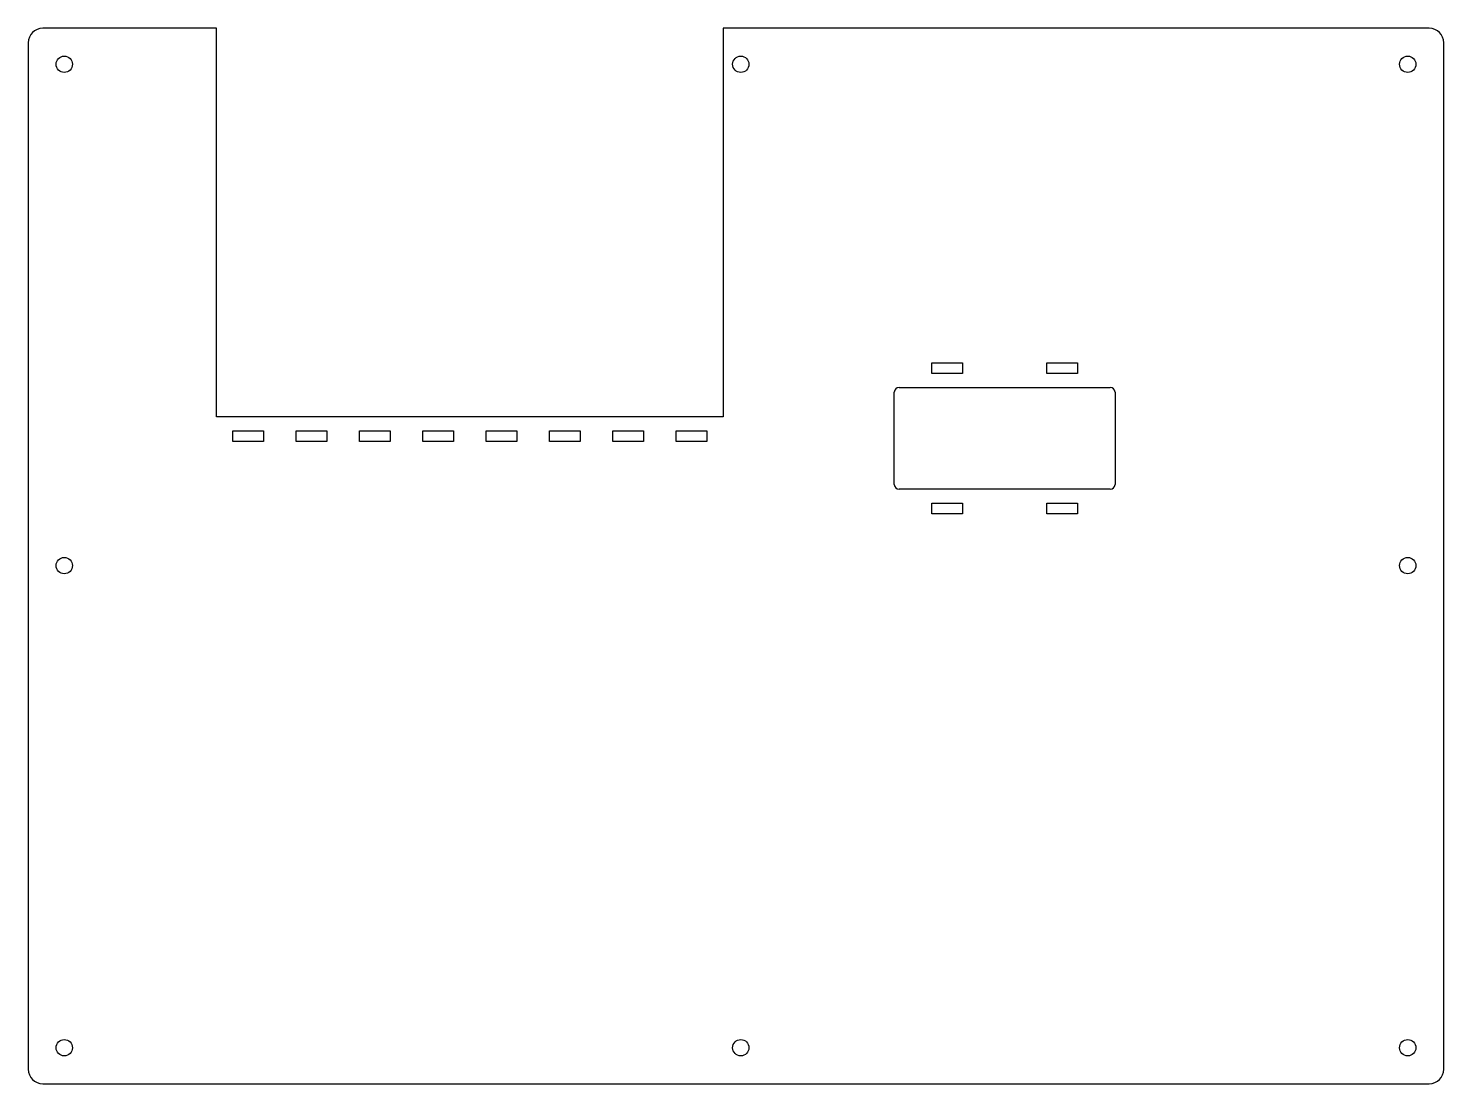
# Model space of a CAD drawing. Header units: millimetres. Extents: x 0 to 295, y 0 to 220.
import ezdxf

# ---------------------------------------------------------------- set-up
doc = ezdxf.new("R2010")
doc.units = ezdxf.units.MM
doc.layers.add('CUT', color=7, linetype='Continuous')

msp = doc.modelspace()

# ---------------------------------------------------------------- linework, layer by layer
at = {"layer": 'CUT'}
for p, q in [((39.25, 220, -2), (3, 220, -2)), ((39.25, 139, -2), (39.25, 220, -2)), ((292, 220, -2), (144.85, 220, -2)), ((144.85, 220, -2), (144.85, 139, -2)), ((0, 217, -2), (0, 3, -2)), ((295, 3, -2), (295, 217, -2)), ((188.3, 148.05, -2), (188.3, 150.25, -2)), ((188.3, 150.25, -2), (194.7, 150.25, -2)), ((194.7, 148.05, -2), (188.3, 148.05, -2)), ((194.7, 150.25, -2), (194.7, 148.05, -2)), ((212.3, 148.05, -2), (212.3, 150.25, -2)), ((212.3, 150.25, -2), (218.7, 150.25, -2)), ((218.7, 148.05, -2), (212.3, 148.05, -2)), ((218.7, 150.25, -2), (218.7, 148.05, -2)), ((181.5, 145.15, -2), (225.5, 145.15, -2)), ((180.5, 124.9, -2), (180.5, 144.15, -2)), ((226.5, 144.15, -2), (226.5, 124.9, -2)), ((144.85, 139, -2), (39.25, 139, -2)), ((42.65, 133.9, -2), (42.65, 136.1, -2)), ((42.65, 136.1, -2), (49.05, 136.1, -2)), ((49.05, 136.1, -2), (49.05, 133.9, -2)), ((55.85, 133.9, -2), (55.85, 136.1, -2)), ((55.85, 136.1, -2), (62.25, 136.1, -2)), ((62.25, 136.1, -2), (62.25, 133.9, -2)), ((69.05, 133.9, -2), (69.05, 136.1, -2)), ((69.05, 136.1, -2), (75.45, 136.1, -2)), ((75.45, 136.1, -2), (75.45, 133.9, -2)), ((82.25, 133.9, -2), (82.25, 136.1, -2)), ((82.25, 136.1, -2), (88.65, 136.1, -2)), ((88.65, 136.1, -2), (88.65, 133.9, -2)), ((95.45, 133.9, -2), (95.45, 136.1, -2)), ((95.45, 136.1, -2), (101.85, 136.1, -2)), ((101.85, 136.1, -2), (101.85, 133.9, -2)), ((108.65, 133.9, -2), (108.65, 136.1, -2)), ((108.65, 136.1, -2), (115.05, 136.1, -2)), ((115.05, 136.1, -2), (115.05, 133.9, -2)), ((121.85, 133.9, -2), (121.85, 136.1, -2)), ((121.85, 136.1, -2), (128.25, 136.1, -2)), ((128.25, 136.1, -2), (128.25, 133.9, -2)), ((135.05, 133.9, -2), (135.05, 136.1, -2)), ((135.05, 136.1, -2), (141.45, 136.1, -2)), ((141.45, 136.1, -2), (141.45, 133.9, -2)), ((49.05, 133.9, -2), (42.65, 133.9, -2)), ((62.25, 133.9, -2), (55.85, 133.9, -2)), ((75.45, 133.9, -2), (69.05, 133.9, -2)), ((88.65, 133.9, -2), (82.25, 133.9, -2)), ((101.85, 133.9, -2), (95.45, 133.9, -2)), ((115.05, 133.9, -2), (108.65, 133.9, -2)), ((128.25, 133.9, -2), (121.85, 133.9, -2)), ((141.45, 133.9, -2), (135.05, 133.9, -2)), ((225.5, 123.9, -2), (181.5, 123.9, -2)), ((188.3, 118.8, -2), (188.3, 121, -2)), ((188.3, 121, -2), (194.7, 121, -2)), ((194.7, 121, -2), (194.7, 118.8, -2)), ((212.3, 118.8, -2), (212.3, 121, -2)), ((212.3, 121, -2), (218.7, 121, -2)), ((218.7, 121, -2), (218.7, 118.8, -2)), ((194.7, 118.8, -2), (188.3, 118.8, -2)), ((218.7, 118.8, -2), (212.3, 118.8, -2)), ((3, 0, -2), (292, 0, -2))]:
    msp.add_line(p, q, dxfattribs=at)
for centre in [(7.5, 212.5, -2), (148.5, 212.5, -2), (287.5, 212.5, -2), (7.5, 108, -2), (287.5, 108, -2), (7.5, 7.5, -2), (148.5, 7.5, -2), (287.5, 7.5, -2)]:
    msp.add_circle(centre, 1.7, dxfattribs=at)
for centre, radius, start, end in [((3, 217, -2), 3, 90, 180), ((292, 217, -2), 3, 0, 90), ((181.5, 144.15, -2), 1, 90, 180), ((225.5, 144.15, -2), 1, 0, 90), ((181.5, 124.9, -2), 1, -180, -90), ((225.5, 124.9, -2), 1, 270, 360), ((3, 3, -2), 3, -180, -90), ((292, 3, -2), 3, 270, 360)]:
    msp.add_arc(centre, radius, start, end, dxfattribs=at)

doc.saveas('drawing.dxf')
